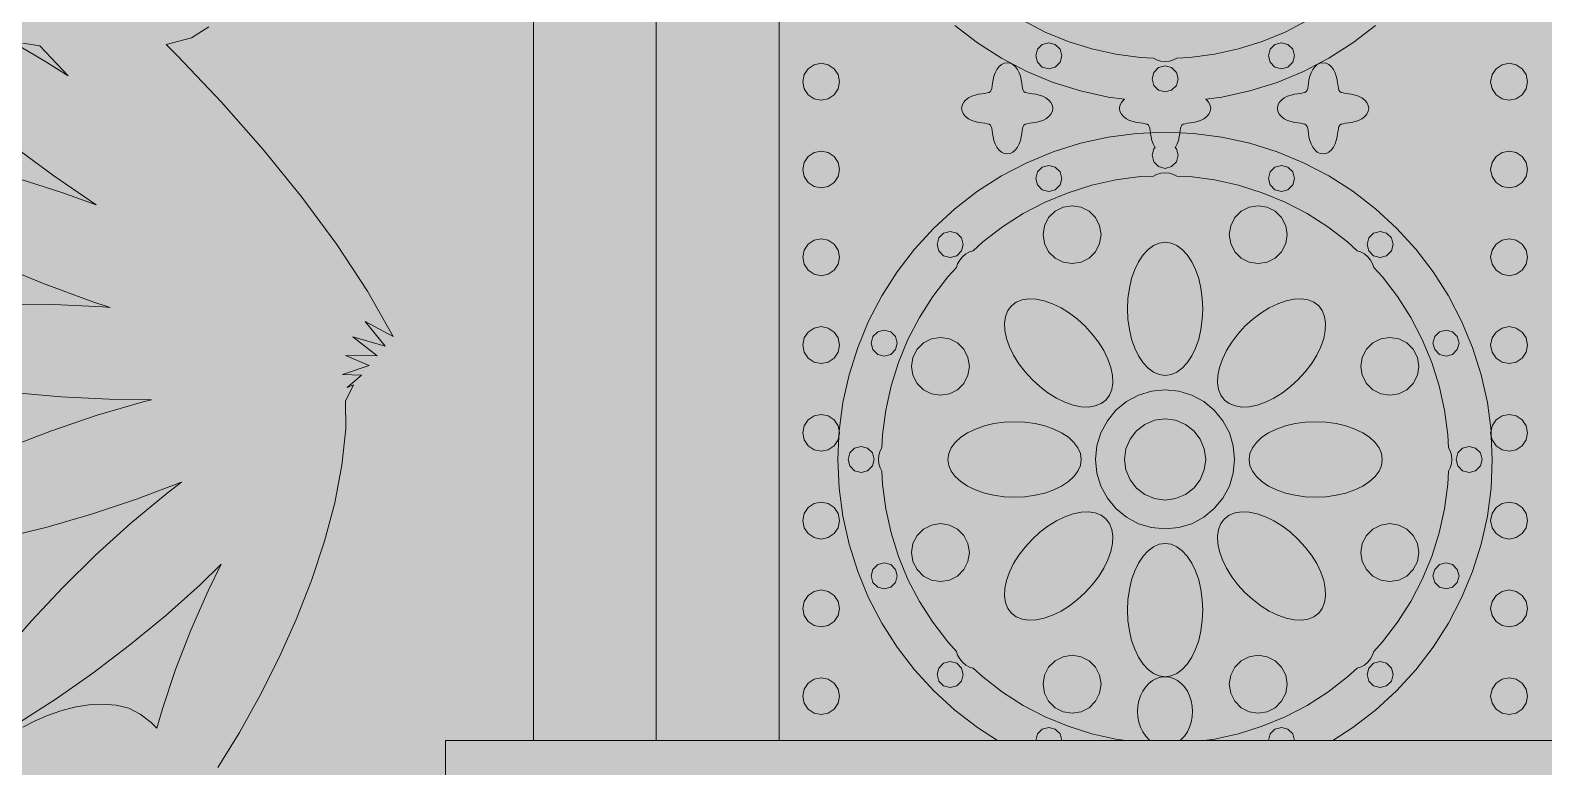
# Model space of a CAD drawing. Header units: millimetres. Extents: x -2412 to 16214, y -1176 to 12015.
# Drawn here: x 1608 to 2925, y 4450 to 5091 of the extents above; entities that cross this region are included whole.
import ezdxf

# ---------------------------------------------------------------- set-up
doc = ezdxf.new("R2010")
doc.units = ezdxf.units.MM
for name, color, linetype, lineweight, true_color in [('00_WHITE_BACKGROUND', 7, 'Continuous', 18, 0xffffff), ('03_FRAMES_DOORS', 7, 'Continuous', 18, 0x000000), ('06_ORNAMENT', 7, 'Continuous', 18, 0x000000), ('07_RAILINGS', 7, 'Continuous', 18, 0x000000)]:
    doc.layers.add(name, color=color, linetype=linetype, lineweight=lineweight, true_color=true_color)

msp = doc.modelspace()

# ---------------------------------------------------------------- linework, layer by layer
at = {"layer": '00_WHITE_BACKGROUND', "lineweight": 18, "true_color": 0xffffff}
msp.add_solid([(-2412.2137, -1175.5725), (16213.7405, -1175.5725), (-2412.2137, 12015.2672), (16213.7405, 12015.2672)], dxfattribs=at)
at = {"layer": '03_FRAMES_DOORS', "color": 7, "lineweight": 18, "true_color": 0x000000}
for points in [[(2857.4504, 5782.9924), (2817.5725, 5775.8015), (2770.5344, 5766.6412), (2721.5725, 5756.3664), (2671.1603, 5744.9924), (2619.7557, 5732.5038), (2567.8321, 5718.8702), (2515.8626, 5704.1069), (2464.3206, 5688.1985), (2413.6641, 5671.145), (2364.3664, 5652.9313), (2316.8855, 5633.5573), (2271.7099, 5613.0076), (2229.2977, 5591.2672), (2190.1221, 5568.3511), (2154.6412, 5544.229), (2123.3435, 5518.916), (2096.6718, 5492.3969), (2075.1298, 5464.6565), (2059.145, 5435.6794), (2049.2214, 5405.4809), (2045.8015, 5374.0458), (2045.8015, 4473.2824)], [(2885.1298, 5679.3893), (2875.4046, 5677.6183), (2835.8779, 5669.8473), (2794.2443, 5661.0076), (2750.9008, 5651.1145), (2706.2595, 5640.1374), (2660.7634, 5628.0916), (2614.8092, 5614.9466), (2568.7939, 5600.7176), (2523.1603, 5585.374), (2478.3206, 5568.9313), (2434.6718, 5551.374), (2392.6565, 5532.687), (2352.6565, 5512.8702), (2315.1145, 5491.9084), (2280.4275, 5469.8015), (2249.0229, 5446.5496), (2221.313, 5422.1374), (2197.7099, 5396.5649), (2178.626, 5369.8168), (2164.4885, 5341.8779), (2155.6947, 5312.7634), (2152.6718, 5282.4427), (2152.6718, 4473.2824)], [(2311.1298, 5321.2519), (2298.7481, 5307.542), (2282.1374, 5283.771), (2269.8168, 5258.9466), (2262.1679, 5233.0534), (2259.542, 5206.1069), (2259.542, 4473.2824)], [(2505.5115, 4473.2824), (2561.3282, 4473.2824), (2582.1985, 4473.2824), (2608.6412, 4473.2824), (2629.5115, 4473.2824), (2685.3282, 4473.2824), (2707.9542, 4473.2824), (2741.2672, 4473.2824), (2938.9313, 4473.2824)]]:
    msp.add_lwpolyline(points, dxfattribs=at)
at = {"layer": '06_ORNAMENT', "color": 7, "lineweight": 18, "true_color": 0x000000}
for points in [[(2471.9847, 5099.1756), (2491.084, 5089.2366), (2510.9924, 5080.9924), (2531.5267, 5074.5191), (2552.5496, 5069.8626), (2573.9084, 5067.0534), (2585.1908, 5066.5496), (2588.0305, 5065.0687), (2591.6794, 5063.9542), (2595.4198, 5063.5878), (2599.1603, 5063.9542), (2602.8092, 5065.0687), (2605.6489, 5066.5496), (2616.9313, 5067.0534), (2638.2901, 5069.8626), (2659.313, 5074.5191), (2679.8473, 5080.9924), (2699.7557, 5089.2366), (2718.855, 5099.1756)], [(1601.542, 5079.4656), (1616.5191, 5077.3588), (1641.1298, 5051.084), (1620.5954, 5064.0458), (1577.7557, 5089.2519)], [(1771.3893, 4449.771), (1789.9847, 4480.0763), (1807.7252, 4511.8931), (1824.3206, 4544.8092), (1839.4504, 4578.458), (1852.8092, 4612.4427), (1864.0916, 4646.3969), (1873.0076, 4679.9084), (1879.2519, 4712.6107), (1882.4885, 4744.1221), (1882.458, 4768.3359), (1889.313, 4782.4427), (1883.6947, 4780.2595), (1896.1832, 4790.8397), (1879.6489, 4791.374), (1903.0534, 4799.2366), (1882.3817, 4807.8931), (1909.9237, 4807.6336), (1888.7634, 4824.2595), (1916.7939, 4816.0305), (1899.4656, 4837.4962), (1923.6641, 4824.4275), (1901.4198, 4863.9084), (1874.7328, 4904.4885), (1844.2443, 4945.6947), (1810.5649, 4987.084), (1774.3206, 5028.2137), (1736.1221, 5068.6412), (1726.3511, 5078.3511), (1748.2901, 5084.3511), (1763.3588, 5093.7405)], [(2412.4427, 5094.916), (2432.1527, 5079.8015), (2453.0992, 5066.458), (2475.1145, 5054.9924), (2498.0611, 5045.4809), (2521.7405, 5038.0153), (2545.9847, 5032.6412), (2560.1374, 5030.7786), (2559.2214, 5030.1069), (2557.3282, 5027.9084), (2556.1374, 5025.4809), (2555.7252, 5022.9008), (2556.1374, 5020.3206), (2557.3282, 5017.8931), (2559.2214, 5015.6947), (2561.6794, 5013.8626), (2564.5191, 5012.4122), (2567.542, 5011.3588), (2570.5802, 5010.6412), (2573.4198, 5010.1985), (2575.9389, 5009.8779), (2578.0305, 5009.5573), (2579.6641, 5009.084), (2580.8244, 5008.3053), (2581.6031, 5007.145), (2582.0763, 5005.5115), (2582.3969, 5003.4198), (2582.626, 5001.6489)], [(2608.2137, 5001.6489), (2608.4427, 5003.4198), (2608.7634, 5005.5115), (2609.2366, 5007.145), (2610.0153, 5008.3053), (2611.1756, 5009.084), (2612.8092, 5009.5573), (2614.9008, 5009.8779), (2617.4198, 5010.1985), (2620.2595, 5010.6412), (2623.2977, 5011.3588), (2626.3206, 5012.4122), (2629.1603, 5013.8626), (2631.6183, 5015.6947), (2633.5115, 5017.8931), (2634.7023, 5020.3206), (2635.1145, 5022.9008), (2634.7023, 5025.4809), (2633.5115, 5027.9084), (2631.6183, 5030.1069), (2630.7023, 5030.7786), (2644.855, 5032.6412), (2669.0992, 5038.0153), (2692.7786, 5045.4809), (2715.7252, 5054.9924), (2737.7557, 5066.458), (2758.687, 5079.8015), (2778.3969, 5094.916)], [(1587.6336, 4994.2748), (1628.5954, 4964.1832), (1665.313, 4938.9771), (1635.5573, 4949.6489), (1591.0076, 4963.8931)], [(2582.626, 5001.6489), (2570.6107, 5001.1298), (2545.9847, 4997.8931), (2521.7405, 4992.5191), (2498.0611, 4985.0534), (2475.1145, 4975.542), (2453.0992, 4964.0763), (2432.1527, 4950.7328), (2412.4427, 4935.6183), (2394.1374, 4918.8397), (2377.3588, 4900.5344), (2362.2443, 4880.8244), (2348.9008, 4859.8779), (2337.4351, 4837.8626), (2327.9237, 4814.916), (2320.458, 4791.2366), (2315.084, 4766.9924), (2311.8626, 4742.4885)], [(2608.2137, 5001.6489), (2595.4198, 5002.2137), (2582.626, 5001.6489)], [(2582.626, 5001.6489), (2582.7176, 5000.9008), (2583.1603, 4998.0611), (2583.8779, 4995.0229), (2584.9313, 4992), (2586.3817, 4989.1603), (2586.6565, 4988.7786), (2585.6031, 4987.7252), (2584.0916, 4982.0611), (2585.6031, 4976.3969), (2589.7557, 4972.2443), (2595.4198, 4970.7176), (2601.084, 4972.2443), (2605.2366, 4976.3969), (2606.7634, 4982.0611), (2605.2366, 4987.7252), (2604.1832, 4988.7786), (2604.458, 4989.1603), (2605.9084, 4992), (2606.9618, 4995.0229), (2607.6794, 4998.0611), (2608.1221, 5000.9008), (2608.2137, 5001.6489)], [(2878.9771, 4742.4885), (2875.7557, 4766.9924), (2870.3817, 4791.2366), (2862.916, 4814.916), (2853.4046, 4837.8626), (2841.9389, 4859.8779), (2828.5954, 4880.8244), (2813.4809, 4900.5344), (2796.7023, 4918.8397), (2778.3969, 4935.6183), (2758.687, 4950.7328), (2737.7557, 4964.0763), (2715.7252, 4975.542), (2692.7786, 4985.0534), (2669.0992, 4992.5191), (2644.855, 4997.8931), (2620.229, 5001.1298), (2608.2137, 5001.6489)], [(2629.5115, 4473.2824), (2638.2901, 4474.4427), (2659.313, 4479.0992), (2679.8473, 4485.5725), (2699.7557, 4493.8168), (2718.855, 4503.7557), (2737.0229, 4515.3282), (2754.1069, 4528.4427), (2762.4275, 4536.0763), (2765.4962, 4537.0229), (2768.855, 4538.8244), (2771.771, 4541.2061), (2774.1527, 4544.1221), (2775.9542, 4547.4809), (2776.9008, 4550.5496), (2784.5344, 4558.8702), (2797.6489, 4575.9542), (2809.2214, 4594.1221), (2819.1603, 4613.2214), (2827.4046, 4633.1298), (2833.8779, 4653.6641), (2838.5344, 4674.687), (2841.3435, 4696.0458), (2841.8473, 4707.3282), (2843.3282, 4710.1679), (2844.4427, 4713.8168), (2844.8092, 4717.5573), (2844.4427, 4721.2977), (2843.3282, 4724.9466), (2841.8473, 4727.7863), (2841.3435, 4739.0687), (2838.5344, 4760.4275), (2833.8779, 4781.4504), (2827.4046, 4801.9847), (2819.1603, 4821.8931), (2809.2214, 4840.9924), (2797.6489, 4859.1603), (2784.5344, 4876.2443), (2776.9008, 4884.5649), (2775.9542, 4887.6336), (2774.1527, 4890.9924), (2771.771, 4893.9084), (2768.855, 4896.2901), (2765.4962, 4898.0916), (2762.4275, 4899.0382), (2754.1069, 4906.6718), (2737.0229, 4919.7863), (2718.855, 4931.3588), (2699.7557, 4941.2977), (2679.8473, 4949.542), (2659.313, 4956.0153), (2638.2901, 4960.6718), (2616.9313, 4963.4809), (2605.6489, 4963.9847), (2602.8092, 4965.4656), (2599.1603, 4966.5802), (2595.4198, 4966.9466), (2591.6794, 4966.5802), (2588.0305, 4965.4656), (2585.1908, 4963.9847), (2573.9084, 4963.4809), (2552.5496, 4960.6718), (2531.5267, 4956.0153), (2510.9924, 4949.542), (2491.084, 4941.2977), (2471.9847, 4931.3588), (2453.8168, 4919.7863), (2436.7328, 4906.6718), (2428.4122, 4899.0382), (2425.3435, 4898.0916), (2421.9847, 4896.2901), (2419.0687, 4893.9084), (2416.687, 4890.9924), (2414.8855, 4887.6336), (2413.9389, 4884.5649), (2406.3053, 4876.2443), (2393.1908, 4859.1603), (2381.6183, 4840.9924), (2371.6794, 4821.8931), (2363.4351, 4801.9847), (2356.9618, 4781.4504), (2352.3053, 4760.4275), (2349.4962, 4739.0687), (2348.9924, 4727.7863), (2347.5115, 4724.9466), (2346.3969, 4721.2977), (2346.0305, 4717.5573), (2346.3969, 4713.8168), (2347.5115, 4710.1679), (2348.9924, 4707.3282), (2349.4962, 4696.0458), (2352.3053, 4674.687), (2356.9618, 4653.6641), (2363.4351, 4633.1298), (2371.6794, 4613.2214), (2381.6183, 4594.1221), (2393.1908, 4575.9542), (2406.3053, 4558.8702), (2413.9389, 4550.5496), (2414.8855, 4547.4809), (2416.687, 4544.1221), (2419.0687, 4541.2061), (2421.9847, 4538.8244), (2425.3435, 4537.0229), (2428.4122, 4536.0763), (2436.7328, 4528.4427), (2453.8168, 4515.3282), (2471.9847, 4503.7557), (2491.084, 4493.8168), (2510.9924, 4485.5725), (2531.5267, 4479.0992), (2552.5496, 4474.4427), (2561.3282, 4473.2824)], [(1575.4351, 4888.4733), (1618.6718, 4870.8702), (1662.5496, 4854.7634), (1677.7099, 4849.8473), (1671.2061, 4850.3969), (1628.5496, 4852.2595), (1586.2901, 4852.4733)], [(1592.6565, 4775.8626), (1634.6718, 4772.0611), (1676.8397, 4769.8931), (1713.5725, 4769.5267), (1706.2748, 4767.7405), (1666.2137, 4755.9847), (1626.626, 4742.5191), (1588.0153, 4727.6641)], [(2311.8626, 4742.4885), (2310.9924, 4746.855), (2307.5115, 4752.0458), (2302.3206, 4755.5267), (2296.1832, 4756.7481), (2290.0458, 4755.5267), (2284.855, 4752.0458), (2281.374, 4746.855), (2280.1527, 4740.7176), (2281.374, 4734.5802), (2284.855, 4729.374), (2290.0458, 4725.9084), (2296.1832, 4724.687), (2302.3206, 4725.9084), (2307.5115, 4729.374), (2310.9924, 4734.5802), (2311.6489, 4737.8931)], [(2879.1908, 4737.8931), (2879.8473, 4734.5802), (2883.3282, 4729.374), (2888.5191, 4725.9084), (2894.6565, 4724.687), (2900.7939, 4725.9084), (2905.9847, 4729.374), (2909.4656, 4734.5802), (2910.687, 4740.7176), (2909.4656, 4746.855), (2905.9847, 4752.0458), (2900.7939, 4755.5267), (2894.6565, 4756.7481), (2888.5191, 4755.5267), (2883.3282, 4752.0458), (2879.8473, 4746.855), (2878.9771, 4742.4885)], [(2311.8626, 4742.4885), (2311.8473, 4742.3664), (2311.6489, 4737.8931)], [(2311.6489, 4737.8931), (2312.2137, 4740.7176), (2311.8626, 4742.4885)], [(2878.9771, 4742.4885), (2878.626, 4740.7176), (2879.1908, 4737.8931)], [(2879.1908, 4737.8931), (2878.9924, 4742.3664), (2878.9771, 4742.4885)], [(2311.6489, 4737.8931), (2310.7634, 4717.5573), (2311.8473, 4692.7481), (2315.084, 4668.1221), (2320.458, 4643.8779), (2327.9237, 4620.1985), (2337.4351, 4597.2519), (2348.9008, 4575.2214), (2362.2443, 4554.2901), (2377.3588, 4534.5802), (2394.1374, 4516.2748), (2412.4427, 4499.4962), (2432.1527, 4484.3817), (2449.5725, 4473.2824)], [(2741.2672, 4473.2824), (2758.687, 4484.3817), (2778.3969, 4499.4962), (2796.7023, 4516.2748), (2813.4809, 4534.5802), (2828.5954, 4554.2901), (2841.9389, 4575.2214), (2853.4046, 4597.2519), (2862.916, 4620.1985), (2870.3817, 4643.8779), (2875.7557, 4668.1221), (2878.9924, 4692.7481), (2880.0763, 4717.5573), (2879.1908, 4737.8931)], [(1581.9542, 4648.7328), (1621.542, 4658.5344), (1661.2214, 4669.9389), (1700.4733, 4682.9313), (1738.7328, 4697.4351), (1739.6031, 4697.8015), (1727.0229, 4688.3053), (1695.5573, 4662.1527), (1665.2061, 4634.626), (1636.2901, 4606.2137), (1609.1298, 4577.3588), (1584.0763, 4548.5344)], [(1599.084, 4489.0382), (1630.626, 4509.3893), (1662.5344, 4531.7863), (1694.3664, 4555.9542), (1725.6489, 4581.6489), (1755.8779, 4608.5954), (1774.2595, 4626.4885), (1762.8397, 4603.4504), (1747.8473, 4569.2672), (1734.5344, 4534.8397), (1722.9618, 4500.626), (1718.0611, 4483.7863), (1713.2061, 4488.8397), (1703.8168, 4496.1832), (1693.771, 4501.1756), (1682.7481, 4503.9847), (1671.0076, 4504.8855), (1658.8702, 4504.1527), (1646.626, 4502.0763), (1634.5802, 4498.9008), (1623.0076, 4494.916), (1612.2137, 4490.3817), (1601.5573, 4484.7939)], [(2595.4198, 4528.626), (2591.6794, 4528.2595), (2588.0305, 4527.145), (2584.5496, 4525.3282), (2581.3588, 4522.855), (2578.5038, 4519.771), (2576.0611, 4516.1679), (2574.0916, 4512.1221), (2572.6565, 4507.7405), (2571.7863, 4503.1298), (2571.4962, 4498.3969), (2571.7863, 4493.6641), (2572.6565, 4489.0534), (2574.0916, 4484.6718), (2576.0611, 4480.626), (2578.5038, 4477.0229), (2581.3588, 4473.9389), (2582.1985, 4473.2824)], [(2608.6412, 4473.2824), (2609.4809, 4473.9389), (2612.3359, 4477.0229), (2614.7786, 4480.626), (2616.7481, 4484.6718), (2618.1832, 4489.0534), (2619.0534, 4493.6641), (2619.3588, 4498.3969), (2619.0534, 4503.1298), (2618.1832, 4507.7405), (2616.7481, 4512.1221), (2614.7786, 4516.1679), (2612.3359, 4519.771), (2609.4809, 4522.855), (2606.2901, 4525.3282), (2602.8092, 4527.145), (2599.1603, 4528.2595), (2595.4198, 4528.626)], [(2707.9542, 4473.2824), (2706.458, 4478.855), (2702.3053, 4483.0076), (2696.6412, 4484.5191), (2690.9771, 4483.0076), (2686.8244, 4478.855), (2685.3282, 4473.2824)], [(2152.6718, 4473.2824), (2259.542, 4473.2824), (2449.5725, 4473.2824)], [(2449.5725, 4473.2824), (2482.8855, 4473.2824)]]:
    msp.add_lwpolyline(points, dxfattribs=at)
for points in [[(2482.8702, 5068.6107), (2484.3817, 5062.9466), (2488.5344, 5058.7939), (2494.1985, 5057.2672), (2499.8626, 5058.7939), (2504.0153, 5062.9466), (2505.542, 5068.6107), (2504.0153, 5074.2748), (2499.8626, 5078.4275), (2494.1985, 5079.9389), (2488.5344, 5078.4275), (2484.3817, 5074.2748)], [(2685.2977, 5068.6107), (2686.8244, 5062.9466), (2690.9771, 5058.7939), (2696.6412, 5057.2672), (2702.3053, 5058.7939), (2706.458, 5062.9466), (2707.9695, 5068.6107), (2706.458, 5074.2748), (2702.3053, 5078.4275), (2696.6412, 5079.9389), (2690.9771, 5078.4275), (2686.8244, 5074.2748)], [(2280.1527, 5046.0611), (2281.374, 5039.9237), (2284.855, 5034.7176), (2290.0458, 5031.2519), (2296.1832, 5030.0305), (2302.3206, 5031.2519), (2307.5115, 5034.7176), (2310.9924, 5039.9237), (2312.2137, 5046.0611), (2310.9924, 5052.1985), (2307.5115, 5057.3893), (2302.3206, 5060.8702), (2296.1832, 5062.0916), (2290.0458, 5060.8702), (2284.855, 5057.3893), (2281.374, 5052.1985)], [(2418.3206, 5022.9008), (2418.7328, 5020.3206), (2419.9237, 5017.8931), (2421.8168, 5015.6947), (2424.2748, 5013.8626), (2427.1145, 5012.4122), (2430.1374, 5011.3588), (2433.1756, 5010.6412), (2436.0153, 5010.1985), (2438.5344, 5009.8779), (2440.626, 5009.5573), (2442.2595, 5009.084), (2443.4198, 5008.3053), (2444.1985, 5007.145), (2444.6718, 5005.5115), (2444.9924, 5003.4198), (2445.313, 5000.9008), (2445.7557, 4998.0611), (2446.4733, 4995.0229), (2447.5267, 4992), (2448.9771, 4989.1603), (2450.8092, 4986.7023), (2453.0076, 4984.8092), (2455.4351, 4983.6183), (2458.0153, 4983.2061), (2460.5954, 4983.6183), (2463.0229, 4984.8092), (2465.2214, 4986.7023), (2467.0534, 4989.1603), (2468.5038, 4992), (2469.5573, 4995.0229), (2470.2748, 4998.0611), (2470.7176, 5000.9008), (2471.0382, 5003.4198), (2471.3588, 5005.5115), (2471.8321, 5007.145), (2472.6107, 5008.3053), (2473.771, 5009.084), (2475.4046, 5009.5573), (2477.4962, 5009.8779), (2480.0153, 5010.1985), (2482.855, 5010.6412), (2485.8931, 5011.3588), (2488.916, 5012.4122), (2491.7557, 5013.8626), (2494.2137, 5015.6947), (2496.1069, 5017.8931), (2497.2977, 5020.3206), (2497.7099, 5022.9008), (2497.2977, 5025.4809), (2496.1069, 5027.9084), (2494.2137, 5030.1069), (2491.7557, 5031.9389), (2488.916, 5033.3893), (2485.8931, 5034.4427), (2482.855, 5035.1603), (2480.0153, 5035.6031), (2477.4962, 5035.9237), (2475.4046, 5036.2443), (2473.771, 5036.7176), (2472.6107, 5037.4962), (2471.8321, 5038.6565), (2471.3588, 5040.2901), (2471.0382, 5042.3817), (2470.7176, 5044.9008), (2470.2748, 5047.7405), (2469.5573, 5050.7786), (2468.5038, 5053.8015), (2467.0534, 5056.6412), (2465.2214, 5059.0992), (2463.0229, 5060.9924), (2460.5954, 5062.1832), (2458.0153, 5062.5954), (2455.4351, 5062.1832), (2453.0076, 5060.9924), (2450.8092, 5059.0992), (2448.9771, 5056.6412), (2447.5267, 5053.8015), (2446.4733, 5050.7786), (2445.7557, 5047.7405), (2445.313, 5044.9008), (2444.9924, 5042.3817), (2444.6718, 5040.2901), (2444.1985, 5038.6565), (2443.4198, 5037.4962), (2442.2595, 5036.7176), (2440.626, 5036.2443), (2438.5344, 5035.9237), (2436.0153, 5035.6031), (2433.1756, 5035.1603), (2430.1374, 5034.4427), (2427.1145, 5033.3893), (2424.2748, 5031.9389), (2421.8168, 5030.1069), (2419.9237, 5027.9084), (2418.7328, 5025.4809)], [(2584.0916, 5048.4733), (2585.6031, 5042.8092), (2589.7557, 5038.6565), (2595.4198, 5037.1298), (2601.084, 5038.6565), (2605.2366, 5042.8092), (2606.7634, 5048.4733), (2605.2366, 5054.1374), (2601.084, 5058.2901), (2595.4198, 5059.8015), (2589.7557, 5058.2901), (2585.6031, 5054.1374)], [(2693.1298, 5022.9008), (2693.542, 5020.3206), (2694.7328, 5017.8931), (2696.626, 5015.6947), (2699.084, 5013.8626), (2701.9237, 5012.4122), (2704.9466, 5011.3588), (2707.9847, 5010.6412), (2710.8244, 5010.1985), (2713.3435, 5009.8779), (2715.4351, 5009.5573), (2717.0687, 5009.084), (2718.229, 5008.3053), (2719.0076, 5007.145), (2719.4809, 5005.5115), (2719.8015, 5003.4198), (2720.1221, 5000.9008), (2720.5649, 4998.0611), (2721.2824, 4995.0229), (2722.3359, 4992), (2723.7863, 4989.1603), (2725.6183, 4986.7023), (2727.8168, 4984.8092), (2730.2443, 4983.6183), (2732.8244, 4983.2061), (2735.4046, 4983.6183), (2737.8321, 4984.8092), (2740.0305, 4986.7023), (2741.8626, 4989.1603), (2743.313, 4992), (2744.3664, 4995.0229), (2745.084, 4998.0611), (2745.5267, 5000.9008), (2745.8473, 5003.4198), (2746.1679, 5005.5115), (2746.6412, 5007.145), (2747.4198, 5008.3053), (2748.5802, 5009.084), (2750.2137, 5009.5573), (2752.3053, 5009.8779), (2754.8244, 5010.1985), (2757.6641, 5010.6412), (2760.7023, 5011.3588), (2763.7252, 5012.4122), (2766.5649, 5013.8626), (2769.0229, 5015.6947), (2770.916, 5017.8931), (2772.1069, 5020.3206), (2772.5191, 5022.9008), (2772.1069, 5025.4809), (2770.916, 5027.9084), (2769.0229, 5030.1069), (2766.5649, 5031.9389), (2763.7252, 5033.3893), (2760.7023, 5034.4427), (2757.6641, 5035.1603), (2754.8244, 5035.6031), (2752.3053, 5035.9237), (2750.2137, 5036.2443), (2748.5802, 5036.7176), (2747.4198, 5037.4962), (2746.6412, 5038.6565), (2746.1679, 5040.2901), (2745.8473, 5042.3817), (2745.5267, 5044.9008), (2745.084, 5047.7405), (2744.3664, 5050.7786), (2743.313, 5053.8015), (2741.8626, 5056.6412), (2740.0305, 5059.0992), (2737.8321, 5060.9924), (2735.4046, 5062.1832), (2732.8244, 5062.5954), (2730.2443, 5062.1832), (2727.8168, 5060.9924), (2725.6183, 5059.0992), (2723.7863, 5056.6412), (2722.3359, 5053.8015), (2721.2824, 5050.7786), (2720.5649, 5047.7405), (2720.1221, 5044.9008), (2719.8015, 5042.3817), (2719.4809, 5040.2901), (2719.0076, 5038.6565), (2718.229, 5037.4962), (2717.0687, 5036.7176), (2715.4351, 5036.2443), (2713.3435, 5035.9237), (2710.8244, 5035.6031), (2707.9847, 5035.1603), (2704.9466, 5034.4427), (2701.9237, 5033.3893), (2699.084, 5031.9389), (2696.626, 5030.1069), (2694.7328, 5027.9084), (2693.542, 5025.4809)], [(2878.626, 5046.0611), (2879.8473, 5039.9237), (2883.3282, 5034.7176), (2888.5191, 5031.2519), (2894.6565, 5030.0305), (2900.7939, 5031.2519), (2905.9847, 5034.7176), (2909.4656, 5039.9237), (2910.687, 5046.0611), (2909.4656, 5052.1985), (2905.9847, 5057.3893), (2900.7939, 5060.8702), (2894.6565, 5062.0916), (2888.5191, 5060.8702), (2883.3282, 5057.3893), (2879.8473, 5052.1985)], [(2280.1527, 4969.7252), (2281.374, 4963.5878), (2284.855, 4958.3817), (2290.0458, 4954.916), (2296.1832, 4953.6947), (2302.3206, 4954.916), (2307.5115, 4958.3817), (2310.9924, 4963.5878), (2312.2137, 4969.7252), (2310.9924, 4975.8626), (2307.5115, 4981.0534), (2302.3206, 4984.5344), (2296.1832, 4985.7557), (2290.0458, 4984.5344), (2284.855, 4981.0534), (2281.374, 4975.8626)], [(2878.626, 4969.7252), (2879.8473, 4963.5878), (2883.3282, 4958.3817), (2888.5191, 4954.916), (2894.6565, 4953.6947), (2900.7939, 4954.916), (2905.9847, 4958.3817), (2909.4656, 4963.5878), (2910.687, 4969.7252), (2909.4656, 4975.8626), (2905.9847, 4981.0534), (2900.7939, 4984.5344), (2894.6565, 4985.7557), (2888.5191, 4984.5344), (2883.3282, 4981.0534), (2879.8473, 4975.8626)], [(2482.8702, 4961.9237), (2484.3817, 4956.2595), (2488.5344, 4952.1069), (2494.1985, 4950.5954), (2499.8626, 4952.1069), (2504.0153, 4956.2595), (2505.542, 4961.9237), (2504.0153, 4967.5878), (2499.8626, 4971.7405), (2494.1985, 4973.2672), (2488.5344, 4971.7405), (2484.3817, 4967.5878)], [(2685.2977, 4961.9237), (2686.8244, 4956.2595), (2690.9771, 4952.1069), (2696.6412, 4950.5954), (2702.3053, 4952.1069), (2706.458, 4956.2595), (2707.9695, 4961.9237), (2706.458, 4967.5878), (2702.3053, 4971.7405), (2696.6412, 4973.2672), (2690.9771, 4971.7405), (2686.8244, 4967.5878)], [(2489.2519, 4913.0534), (2490.4885, 4905.2672), (2494.0611, 4898.2443), (2499.6336, 4892.6718), (2506.6565, 4889.0992), (2514.4427, 4887.8626), (2522.229, 4889.0992), (2529.2519, 4892.6718), (2534.8244, 4898.2443), (2538.3969, 4905.2672), (2539.6336, 4913.0534), (2538.3969, 4920.8397), (2534.8244, 4927.8626), (2529.2519, 4933.4351), (2522.229, 4937.0076), (2514.4427, 4938.2443), (2506.6565, 4937.0076), (2499.6336, 4933.4351), (2494.0611, 4927.8626), (2490.4885, 4920.8397)], [(2651.2061, 4913.0534), (2652.4427, 4905.2672), (2656.0153, 4898.2443), (2661.5878, 4892.6718), (2668.6107, 4889.0992), (2676.3969, 4887.8626), (2684.1832, 4889.0992), (2691.2061, 4892.6718), (2696.7786, 4898.2443), (2700.3511, 4905.2672), (2701.5878, 4913.0534), (2700.3511, 4920.8397), (2696.7786, 4927.8626), (2691.2061, 4933.4351), (2684.1832, 4937.0076), (2676.3969, 4938.2443), (2668.6107, 4937.0076), (2661.5878, 4933.4351), (2656.0153, 4927.8626), (2652.4427, 4920.8397)], [(2397.0534, 4904.5954), (2398.5649, 4898.916), (2402.7176, 4894.7786), (2408.3817, 4893.2519), (2414.0611, 4894.7786), (2418.1985, 4898.916), (2419.7252, 4904.5954), (2418.1985, 4910.2595), (2414.0611, 4914.4122), (2408.3817, 4915.9237), (2402.7176, 4914.4122), (2398.5649, 4910.2595)], [(2771.1145, 4904.5954), (2772.6412, 4898.916), (2776.7786, 4894.7786), (2782.458, 4893.2519), (2788.1221, 4894.7786), (2792.2748, 4898.916), (2793.7863, 4904.5954), (2792.2748, 4910.2595), (2788.1221, 4914.4122), (2782.458, 4915.9237), (2776.7786, 4914.4122), (2772.6412, 4910.2595)], [(2280.1527, 4893.3893), (2281.374, 4887.2519), (2284.855, 4882.0458), (2290.0458, 4878.5802), (2296.1832, 4877.3588), (2302.3206, 4878.5802), (2307.5115, 4882.0458), (2310.9924, 4887.2519), (2312.2137, 4893.3893), (2310.9924, 4899.5267), (2307.5115, 4904.7176), (2302.3206, 4908.1985), (2296.1832, 4909.4198), (2290.0458, 4908.1985), (2284.855, 4904.7176), (2281.374, 4899.5267)], [(2562.6718, 4848.5496), (2563.0687, 4839.4809), (2564.2748, 4830.6412), (2566.2443, 4822.2443), (2568.9313, 4814.4885), (2572.2595, 4807.5878), (2576.1679, 4801.6794), (2580.5496, 4796.9313), (2585.2977, 4793.4504), (2590.2901, 4791.3282), (2595.4198, 4790.6107), (2600.5496, 4791.3282), (2605.542, 4793.4504), (2610.2901, 4796.9313), (2614.6718, 4801.6794), (2618.5802, 4807.5878), (2621.9084, 4814.4885), (2624.5954, 4822.2443), (2626.5649, 4830.6412), (2627.771, 4839.4809), (2628.1679, 4848.5496), (2627.771, 4857.6183), (2626.5649, 4866.458), (2624.5954, 4874.855), (2621.9084, 4882.6107), (2618.5802, 4889.5115), (2614.6718, 4895.4198), (2610.2901, 4900.1679), (2605.542, 4903.6489), (2600.5496, 4905.771), (2595.4198, 4906.4885), (2590.2901, 4905.771), (2585.2977, 4903.6489), (2580.5496, 4900.1679), (2576.1679, 4895.4198), (2572.2595, 4889.5115), (2568.9313, 4882.6107), (2566.2443, 4874.855), (2564.2748, 4866.458), (2563.0687, 4857.6183)], [(2878.626, 4893.3893), (2879.8473, 4887.2519), (2883.3282, 4882.0458), (2888.5191, 4878.5802), (2894.6565, 4877.3588), (2900.7939, 4878.5802), (2905.9847, 4882.0458), (2909.4656, 4887.2519), (2910.687, 4893.3893), (2909.4656, 4899.5267), (2905.9847, 4904.7176), (2900.7939, 4908.1985), (2894.6565, 4909.4198), (2888.5191, 4908.1985), (2883.3282, 4904.7176), (2879.8473, 4899.5267)], [(2455.771, 4836.1679), (2456.0458, 4829.7099), (2457.4504, 4822.7786), (2459.9847, 4815.5267), (2463.5573, 4808.1527), (2468.1069, 4800.8244), (2473.5115, 4793.7252), (2479.6336, 4787.0229), (2486.3359, 4780.9008), (2493.4351, 4775.4962), (2500.7634, 4770.9466), (2508.1374, 4767.374), (2515.3893, 4764.8397), (2522.3206, 4763.4198), (2528.7786, 4763.1603), (2534.5954, 4764.0611), (2539.6336, 4766.0916), (2543.7557, 4769.2214), (2546.8855, 4773.3435), (2548.916, 4778.3817), (2549.8168, 4784.1985), (2549.5573, 4790.6565), (2548.1374, 4797.5878), (2545.6031, 4804.8397), (2542.0305, 4812.2137), (2537.4809, 4819.542), (2532.0763, 4826.6412), (2525.9542, 4833.3435), (2519.2519, 4839.4656), (2512.1527, 4844.8702), (2504.8244, 4849.4198), (2497.4504, 4852.9924), (2490.1985, 4855.5267), (2483.2672, 4856.9313), (2476.8092, 4857.2061), (2470.9924, 4856.3053), (2465.9542, 4854.2748), (2461.8321, 4851.145), (2458.7023, 4847.0229), (2456.6718, 4841.9847)], [(2641.0229, 4784.1985), (2641.9237, 4778.3817), (2643.9542, 4773.3435), (2647.084, 4769.2214), (2651.2061, 4766.0916), (2656.2443, 4764.0611), (2662.0611, 4763.1603), (2668.5191, 4763.4198), (2675.4504, 4764.8397), (2682.7023, 4767.374), (2690.0763, 4770.9466), (2697.4046, 4775.4962), (2704.5038, 4780.9008), (2711.2061, 4787.0229), (2717.3282, 4793.7252), (2722.7328, 4800.8244), (2727.2824, 4808.1527), (2730.855, 4815.5267), (2733.3893, 4822.7786), (2734.7939, 4829.7099), (2735.0687, 4836.1679), (2734.1679, 4841.9847), (2732.1374, 4847.0229), (2729.0076, 4851.145), (2724.8855, 4854.2748), (2719.8473, 4856.3053), (2714.0305, 4857.2061), (2707.5725, 4856.9313), (2700.6412, 4855.5267), (2693.3893, 4852.9924), (2686.0153, 4849.4198), (2678.687, 4844.8702), (2671.5878, 4839.4656), (2664.8855, 4833.3435), (2658.7634, 4826.6412), (2653.3588, 4819.542), (2648.8092, 4812.2137), (2645.2366, 4804.8397), (2642.7023, 4797.5878), (2641.2824, 4790.6565)], [(2280.1527, 4817.0534), (2281.374, 4810.916), (2284.855, 4805.7099), (2290.0458, 4802.2443), (2296.1832, 4801.0229), (2302.3206, 4802.2443), (2307.5115, 4805.7099), (2310.9924, 4810.916), (2312.2137, 4817.0534), (2310.9924, 4823.1908), (2307.5115, 4828.3817), (2302.3206, 4831.8626), (2296.1832, 4833.084), (2290.0458, 4831.8626), (2284.855, 4828.3817), (2281.374, 4823.1908)], [(2878.626, 4817.0534), (2879.8473, 4810.916), (2883.3282, 4805.7099), (2888.5191, 4802.2443), (2894.6565, 4801.0229), (2900.7939, 4802.2443), (2905.9847, 4805.7099), (2909.4656, 4810.916), (2910.687, 4817.0534), (2909.4656, 4823.1908), (2905.9847, 4828.3817), (2900.7939, 4831.8626), (2894.6565, 4833.084), (2888.5191, 4831.8626), (2883.3282, 4828.3817), (2879.8473, 4823.1908)], [(2339.7099, 4818.7786), (2341.2366, 4813.1145), (2345.3893, 4808.9618), (2351.0534, 4807.4351), (2356.7176, 4808.9618), (2360.8702, 4813.1145), (2362.3817, 4818.7786), (2360.8702, 4824.4427), (2356.7176, 4828.5954), (2351.0534, 4830.1069), (2345.3893, 4828.5954), (2341.2366, 4824.4427)], [(2374.7328, 4798.5344), (2375.9695, 4790.7481), (2379.542, 4783.7252), (2385.1145, 4778.1527), (2392.1374, 4774.5802), (2399.9237, 4773.3435), (2407.7099, 4774.5802), (2414.7328, 4778.1527), (2420.3053, 4783.7252), (2423.8779, 4790.7481), (2425.1145, 4798.5344), (2423.8779, 4806.3206), (2420.3053, 4813.3435), (2414.7328, 4818.916), (2407.7099, 4822.4885), (2399.9237, 4823.7252), (2392.1374, 4822.4885), (2385.1145, 4818.916), (2379.542, 4813.3435), (2375.9695, 4806.3206)], [(2765.7252, 4798.5344), (2766.9618, 4790.7481), (2770.5344, 4783.7252), (2776.1069, 4778.1527), (2783.1298, 4774.5802), (2790.916, 4773.3435), (2798.7023, 4774.5802), (2805.7252, 4778.1527), (2811.2977, 4783.7252), (2814.8702, 4790.7481), (2816.1069, 4798.5344), (2814.8702, 4806.3206), (2811.2977, 4813.3435), (2805.7252, 4818.916), (2798.7023, 4822.4885), (2790.916, 4823.7252), (2783.1298, 4822.4885), (2776.1069, 4818.916), (2770.5344, 4813.3435), (2766.9618, 4806.3206)], [(2828.458, 4818.7786), (2829.9695, 4813.1145), (2834.1221, 4808.9618), (2839.7863, 4807.4351), (2845.4504, 4808.9618), (2849.6031, 4813.1145), (2851.1298, 4818.7786), (2849.6031, 4824.4427), (2845.4504, 4828.5954), (2839.7863, 4830.1069), (2834.1221, 4828.5954), (2829.9695, 4824.4427)], [(2534.9618, 4717.5573), (2536.1221, 4705.7557), (2539.5573, 4694.4275), (2545.145, 4683.9695), (2552.6718, 4674.8092), (2561.8321, 4667.2824), (2572.2901, 4661.6947), (2583.6183, 4658.2595), (2595.4198, 4657.0992), (2607.2214, 4658.2595), (2618.5496, 4661.6947), (2629.0076, 4667.2824), (2638.1679, 4674.8092), (2645.6947, 4683.9695), (2651.2824, 4694.4275), (2654.7176, 4705.7557), (2655.8779, 4717.5573), (2654.7176, 4729.3588), (2651.2824, 4740.687), (2645.6947, 4751.145), (2638.1679, 4760.3053), (2629.0076, 4767.8321), (2618.5496, 4773.4198), (2607.2214, 4776.855), (2595.4198, 4778.0153), (2583.6183, 4776.855), (2572.2901, 4773.4198), (2561.8321, 4767.8321), (2552.6718, 4760.3053), (2545.145, 4751.145), (2539.5573, 4740.687), (2536.1221, 4729.3588)], [(2406.4885, 4717.5573), (2407.2061, 4712.4275), (2409.3282, 4707.4351), (2412.8092, 4702.687), (2417.5573, 4698.3053), (2423.4656, 4694.3969), (2430.3664, 4691.0687), (2438.1221, 4688.3817), (2446.5191, 4686.4122), (2455.3588, 4685.2061), (2464.4275, 4684.8092), (2473.4962, 4685.2061), (2482.3359, 4686.4122), (2490.7328, 4688.3817), (2498.4885, 4691.0687), (2505.3893, 4694.3969), (2511.2977, 4698.3053), (2516.0458, 4702.687), (2519.5267, 4707.4351), (2521.6489, 4712.4275), (2522.3664, 4717.5573), (2521.6489, 4722.687), (2519.5267, 4727.6794), (2516.0458, 4732.4275), (2511.2977, 4736.8092), (2505.3893, 4740.7176), (2498.4885, 4744.0458), (2490.7328, 4746.7328), (2482.3359, 4748.7023), (2473.4962, 4749.9084), (2464.4275, 4750.3053), (2455.3588, 4749.9084), (2446.5191, 4748.7023), (2438.1221, 4746.7328), (2430.3664, 4744.0458), (2423.4656, 4740.7176), (2417.5573, 4736.8092), (2412.8092, 4732.4275), (2409.3282, 4727.6794), (2407.2061, 4722.687)], [(2560.1527, 4717.5573), (2561.3588, 4708.4275), (2564.8702, 4699.9237), (2570.4885, 4692.626), (2577.7863, 4687.0076), (2586.2901, 4683.4962), (2595.4198, 4682.2901), (2604.5496, 4683.4962), (2613.0534, 4687.0076), (2620.3511, 4692.626), (2625.9695, 4699.9237), (2629.4809, 4708.4275), (2630.687, 4717.5573), (2629.4809, 4726.687), (2625.9695, 4735.1908), (2620.3511, 4742.4885), (2613.0534, 4748.1069), (2604.5496, 4751.6183), (2595.4198, 4752.8244), (2586.2901, 4751.6183), (2577.7863, 4748.1069), (2570.4885, 4742.4885), (2564.8702, 4735.1908), (2561.3588, 4726.687)], [(2668.4733, 4717.5573), (2669.1908, 4712.4275), (2671.313, 4707.4351), (2674.7939, 4702.687), (2679.542, 4698.3053), (2685.4504, 4694.3969), (2692.3511, 4691.0687), (2700.1069, 4688.3817), (2708.5038, 4686.4122), (2717.3435, 4685.2061), (2726.4122, 4684.8092), (2735.4809, 4685.2061), (2744.3206, 4686.4122), (2752.7176, 4688.3817), (2760.4733, 4691.0687), (2767.374, 4694.3969), (2773.2824, 4698.3053), (2778.0305, 4702.687), (2781.5115, 4707.4351), (2783.6336, 4712.4275), (2784.3511, 4717.5573), (2783.6336, 4722.687), (2781.5115, 4727.6794), (2778.0305, 4732.4275), (2773.2824, 4736.8092), (2767.374, 4740.7176), (2760.4733, 4744.0458), (2752.7176, 4746.7328), (2744.3206, 4748.7023), (2735.4809, 4749.9084), (2726.4122, 4750.3053), (2717.3435, 4749.9084), (2708.5038, 4748.7023), (2700.1069, 4746.7328), (2692.3511, 4744.0458), (2685.4504, 4740.7176), (2679.542, 4736.8092), (2674.7939, 4732.4275), (2671.313, 4727.6794), (2669.1908, 4722.687)], [(2319.5878, 4717.5573), (2321.0992, 4711.8931), (2325.2519, 4707.7405), (2330.916, 4706.2137), (2336.5802, 4707.7405), (2340.7328, 4711.8931), (2342.2595, 4717.5573), (2340.7328, 4723.2214), (2336.5802, 4727.374), (2330.916, 4728.8855), (2325.2519, 4727.374), (2321.0992, 4723.2214)], [(2848.5954, 4717.5573), (2850.1069, 4711.8931), (2854.2595, 4707.7405), (2859.9237, 4706.2137), (2865.5878, 4707.7405), (2869.7405, 4711.8931), (2871.2672, 4717.5573), (2869.7405, 4723.2214), (2865.5878, 4727.374), (2859.9237, 4728.8855), (2854.2595, 4727.374), (2850.1069, 4723.2214)], [(2280.1527, 4664.3817), (2281.374, 4658.2443), (2284.855, 4653.0382), (2290.0458, 4649.5725), (2296.1832, 4648.3511), (2302.3206, 4649.5725), (2307.5115, 4653.0382), (2310.9924, 4658.2443), (2312.2137, 4664.3817), (2310.9924, 4670.5191), (2307.5115, 4675.7099), (2302.3206, 4679.1908), (2296.1832, 4680.4122), (2290.0458, 4679.1908), (2284.855, 4675.7099), (2281.374, 4670.5191)], [(2878.626, 4664.3817), (2879.8473, 4658.2443), (2883.3282, 4653.0382), (2888.5191, 4649.5725), (2894.6565, 4648.3511), (2900.7939, 4649.5725), (2905.9847, 4653.0382), (2909.4656, 4658.2443), (2910.687, 4664.3817), (2909.4656, 4670.5191), (2905.9847, 4675.7099), (2900.7939, 4679.1908), (2894.6565, 4680.4122), (2888.5191, 4679.1908), (2883.3282, 4675.7099), (2879.8473, 4670.5191)], [(2374.7328, 4636.5802), (2375.9695, 4628.7939), (2379.542, 4621.771), (2385.1145, 4616.1985), (2392.1374, 4612.626), (2399.9237, 4611.3893), (2407.7099, 4612.626), (2414.7328, 4616.1985), (2420.3053, 4621.771), (2423.8779, 4628.7939), (2425.1145, 4636.5802), (2423.8779, 4644.3664), (2420.3053, 4651.3893), (2414.7328, 4656.9618), (2407.7099, 4660.5344), (2399.9237, 4661.771), (2392.1374, 4660.5344), (2385.1145, 4656.9618), (2379.542, 4651.3893), (2375.9695, 4644.3664)], [(2455.771, 4598.9466), (2456.6718, 4593.1298), (2458.7023, 4588.0916), (2461.8321, 4583.9695), (2465.9542, 4580.8397), (2470.9924, 4578.8092), (2476.8092, 4577.9084), (2483.2672, 4578.1832), (2490.1985, 4579.5878), (2497.4504, 4582.1221), (2504.8244, 4585.6947), (2512.1527, 4590.2443), (2519.2519, 4595.6489), (2525.9542, 4601.771), (2532.0763, 4608.4733), (2537.4809, 4615.5725), (2542.0305, 4622.9008), (2545.6031, 4630.2748), (2548.1374, 4637.5267), (2549.5573, 4644.458), (2549.8168, 4650.916), (2548.916, 4656.7328), (2546.8855, 4661.771), (2543.7557, 4665.8931), (2539.6336, 4669.0229), (2534.5954, 4671.0534), (2528.7786, 4671.9542), (2522.3206, 4671.6947), (2515.3893, 4670.2748), (2508.1374, 4667.7405), (2500.7634, 4664.1679), (2493.4351, 4659.6183), (2486.3359, 4654.2137), (2479.6336, 4648.0916), (2473.5115, 4641.3893), (2468.1069, 4634.2901), (2463.5573, 4626.9618), (2459.9847, 4619.5878), (2457.4504, 4612.3359), (2456.0458, 4605.4046)], [(2641.0229, 4650.916), (2641.2824, 4644.458), (2642.7023, 4637.5267), (2645.2366, 4630.2748), (2648.8092, 4622.9008), (2653.3588, 4615.5725), (2658.7634, 4608.4733), (2664.8855, 4601.771), (2671.5878, 4595.6489), (2678.687, 4590.2443), (2686.0153, 4585.6947), (2693.3893, 4582.1221), (2700.6412, 4579.5878), (2707.5725, 4578.1832), (2714.0305, 4577.9084), (2719.8473, 4578.8092), (2724.8855, 4580.8397), (2729.0076, 4583.9695), (2732.1374, 4588.0916), (2734.1679, 4593.1298), (2735.0687, 4598.9466), (2734.7939, 4605.4046), (2733.3893, 4612.3359), (2730.855, 4619.5878), (2727.2824, 4626.9618), (2722.7328, 4634.2901), (2717.3282, 4641.3893), (2711.2061, 4648.0916), (2704.5038, 4654.2137), (2697.4046, 4659.6183), (2690.0763, 4664.1679), (2682.7023, 4667.7405), (2675.4504, 4670.2748), (2668.5191, 4671.6947), (2662.0611, 4671.9542), (2656.2443, 4671.0534), (2651.2061, 4669.0229), (2647.084, 4665.8931), (2643.9542, 4661.771), (2641.9237, 4656.7328)], [(2765.7252, 4636.5802), (2766.9618, 4628.7939), (2770.5344, 4621.771), (2776.1069, 4616.1985), (2783.1298, 4612.626), (2790.916, 4611.3893), (2798.7023, 4612.626), (2805.7252, 4616.1985), (2811.2977, 4621.771), (2814.8702, 4628.7939), (2816.1069, 4636.5802), (2814.8702, 4644.3664), (2811.2977, 4651.3893), (2805.7252, 4656.9618), (2798.7023, 4660.5344), (2790.916, 4661.771), (2783.1298, 4660.5344), (2776.1069, 4656.9618), (2770.5344, 4651.3893), (2766.9618, 4644.3664)], [(2595.4198, 4528.626), (2600.5496, 4529.3435), (2605.542, 4531.4656), (2610.2901, 4534.9466), (2614.6718, 4539.6947), (2618.5802, 4545.6031), (2621.9084, 4552.5038), (2624.5954, 4560.2595), (2626.5649, 4568.6565), (2627.771, 4577.4962), (2628.1679, 4586.5649), (2627.771, 4595.6336), (2626.5649, 4604.4733), (2624.5954, 4612.8702), (2621.9084, 4620.626), (2618.5802, 4627.5267), (2614.6718, 4633.4351), (2610.2901, 4638.1832), (2605.542, 4641.6641), (2600.5496, 4643.7863), (2595.4198, 4644.5038), (2590.2901, 4643.7863), (2585.2977, 4641.6641), (2580.5496, 4638.1832), (2576.1679, 4633.4351), (2572.2595, 4627.5267), (2568.9313, 4620.626), (2566.2443, 4612.8702), (2564.2748, 4604.4733), (2563.0687, 4595.6336), (2562.6718, 4586.5649), (2563.0687, 4577.4962), (2564.2748, 4568.6565), (2566.2443, 4560.2595), (2568.9313, 4552.5038), (2572.2595, 4545.6031), (2576.1679, 4539.6947), (2580.5496, 4534.9466), (2585.2977, 4531.4656), (2590.2901, 4529.3435)], [(2339.7099, 4616.3359), (2341.2366, 4610.6718), (2345.3893, 4606.5191), (2351.0534, 4605.0076), (2356.7176, 4606.5191), (2360.8702, 4610.6718), (2362.3817, 4616.3359), (2360.8702, 4622), (2356.7176, 4626.1527), (2351.0534, 4627.6794), (2345.3893, 4626.1527), (2341.2366, 4622)], [(2828.458, 4616.3359), (2829.9695, 4610.6718), (2834.1221, 4606.5191), (2839.7863, 4605.0076), (2845.4504, 4606.5191), (2849.6031, 4610.6718), (2851.1298, 4616.3359), (2849.6031, 4622), (2845.4504, 4626.1527), (2839.7863, 4627.6794), (2834.1221, 4626.1527), (2829.9695, 4622)], [(2280.1527, 4588.0458), (2281.374, 4581.9084), (2284.855, 4576.7023), (2290.0458, 4573.2366), (2296.1832, 4572.0153), (2302.3206, 4573.2366), (2307.5115, 4576.7023), (2310.9924, 4581.9084), (2312.2137, 4588.0458), (2310.9924, 4594.1832), (2307.5115, 4599.374), (2302.3206, 4602.855), (2296.1832, 4604.0763), (2290.0458, 4602.855), (2284.855, 4599.374), (2281.374, 4594.1832)], [(2878.626, 4588.0458), (2879.8473, 4581.9084), (2883.3282, 4576.7023), (2888.5191, 4573.2366), (2894.6565, 4572.0153), (2900.7939, 4573.2366), (2905.9847, 4576.7023), (2909.4656, 4581.9084), (2910.687, 4588.0458), (2909.4656, 4594.1832), (2905.9847, 4599.374), (2900.7939, 4602.855), (2894.6565, 4604.0763), (2888.5191, 4602.855), (2883.3282, 4599.374), (2879.8473, 4594.1832)], [(2489.2519, 4522.0611), (2490.4885, 4514.2748), (2494.0611, 4507.2519), (2499.6336, 4501.6794), (2506.6565, 4498.1069), (2514.4427, 4496.8702), (2522.229, 4498.1069), (2529.2519, 4501.6794), (2534.8244, 4507.2519), (2538.3969, 4514.2748), (2539.6336, 4522.0611), (2538.3969, 4529.8473), (2534.8244, 4536.8702), (2529.2519, 4542.4427), (2522.229, 4546.0153), (2514.4427, 4547.2519), (2506.6565, 4546.0153), (2499.6336, 4542.4427), (2494.0611, 4536.8702), (2490.4885, 4529.8473)], [(2651.2061, 4522.0611), (2652.4427, 4514.2748), (2656.0153, 4507.2519), (2661.5878, 4501.6794), (2668.6107, 4498.1069), (2676.3969, 4496.8702), (2684.1832, 4498.1069), (2691.2061, 4501.6794), (2696.7786, 4507.2519), (2700.3511, 4514.2748), (2701.5878, 4522.0611), (2700.3511, 4529.8473), (2696.7786, 4536.8702), (2691.2061, 4542.4427), (2684.1832, 4546.0153), (2676.3969, 4547.2519), (2668.6107, 4546.0153), (2661.5878, 4542.4427), (2656.0153, 4536.8702), (2652.4427, 4529.8473)], [(2397.0534, 4530.5191), (2398.5649, 4524.855), (2402.7176, 4520.7023), (2408.3817, 4519.1908), (2414.0611, 4520.7023), (2418.1985, 4524.855), (2419.7252, 4530.5191), (2418.1985, 4536.1985), (2414.0611, 4540.3359), (2408.3817, 4541.8626), (2402.7176, 4540.3359), (2398.5649, 4536.1985)], [(2771.1145, 4530.5191), (2772.6412, 4524.855), (2776.7786, 4520.7023), (2782.458, 4519.1908), (2788.1221, 4520.7023), (2792.2748, 4524.855), (2793.7863, 4530.5191), (2792.2748, 4536.1985), (2788.1221, 4540.3359), (2782.458, 4541.8626), (2776.7786, 4540.3359), (2772.6412, 4536.1985)], [(2280.1527, 4511.7099), (2281.374, 4505.5725), (2284.855, 4500.3664), (2290.0458, 4496.9008), (2296.1832, 4495.6794), (2302.3206, 4496.9008), (2307.5115, 4500.3664), (2310.9924, 4505.5725), (2312.2137, 4511.7099), (2310.9924, 4517.8473), (2307.5115, 4523.0382), (2302.3206, 4526.5191), (2296.1832, 4527.7405), (2290.0458, 4526.5191), (2284.855, 4523.0382), (2281.374, 4517.8473)], [(2878.626, 4511.7099), (2879.8473, 4505.5725), (2883.3282, 4500.3664), (2888.5191, 4496.9008), (2894.6565, 4495.6794), (2900.7939, 4496.9008), (2905.9847, 4500.3664), (2909.4656, 4505.5725), (2910.687, 4511.7099), (2909.4656, 4517.8473), (2905.9847, 4523.0382), (2900.7939, 4526.5191), (2894.6565, 4527.7405), (2888.5191, 4526.5191), (2883.3282, 4523.0382), (2879.8473, 4517.8473)], [(2482.8855, 4473.2824), (2505.5115, 4473.2824), (2504.0153, 4478.855), (2499.8626, 4483.0076), (2494.1985, 4484.5191), (2488.5344, 4483.0076), (2484.3817, 4478.855)]]:
    msp.add_lwpolyline(points, close=True, dxfattribs=at)
at = {"layer": '07_RAILINGS', "color": 7, "lineweight": 18, "true_color": 0x000000}
msp.add_lwpolyline([(3984.7328, 3679.3893), (3984.7328, 3633.5878), (1969.4656, 3633.5878), (1969.4656, 3679.3893), (1969.4656, 4473.2824), (2045.8015, 4473.2824), (2152.6718, 4473.2824)], dxfattribs=at)

doc.saveas('drawing.dxf')
